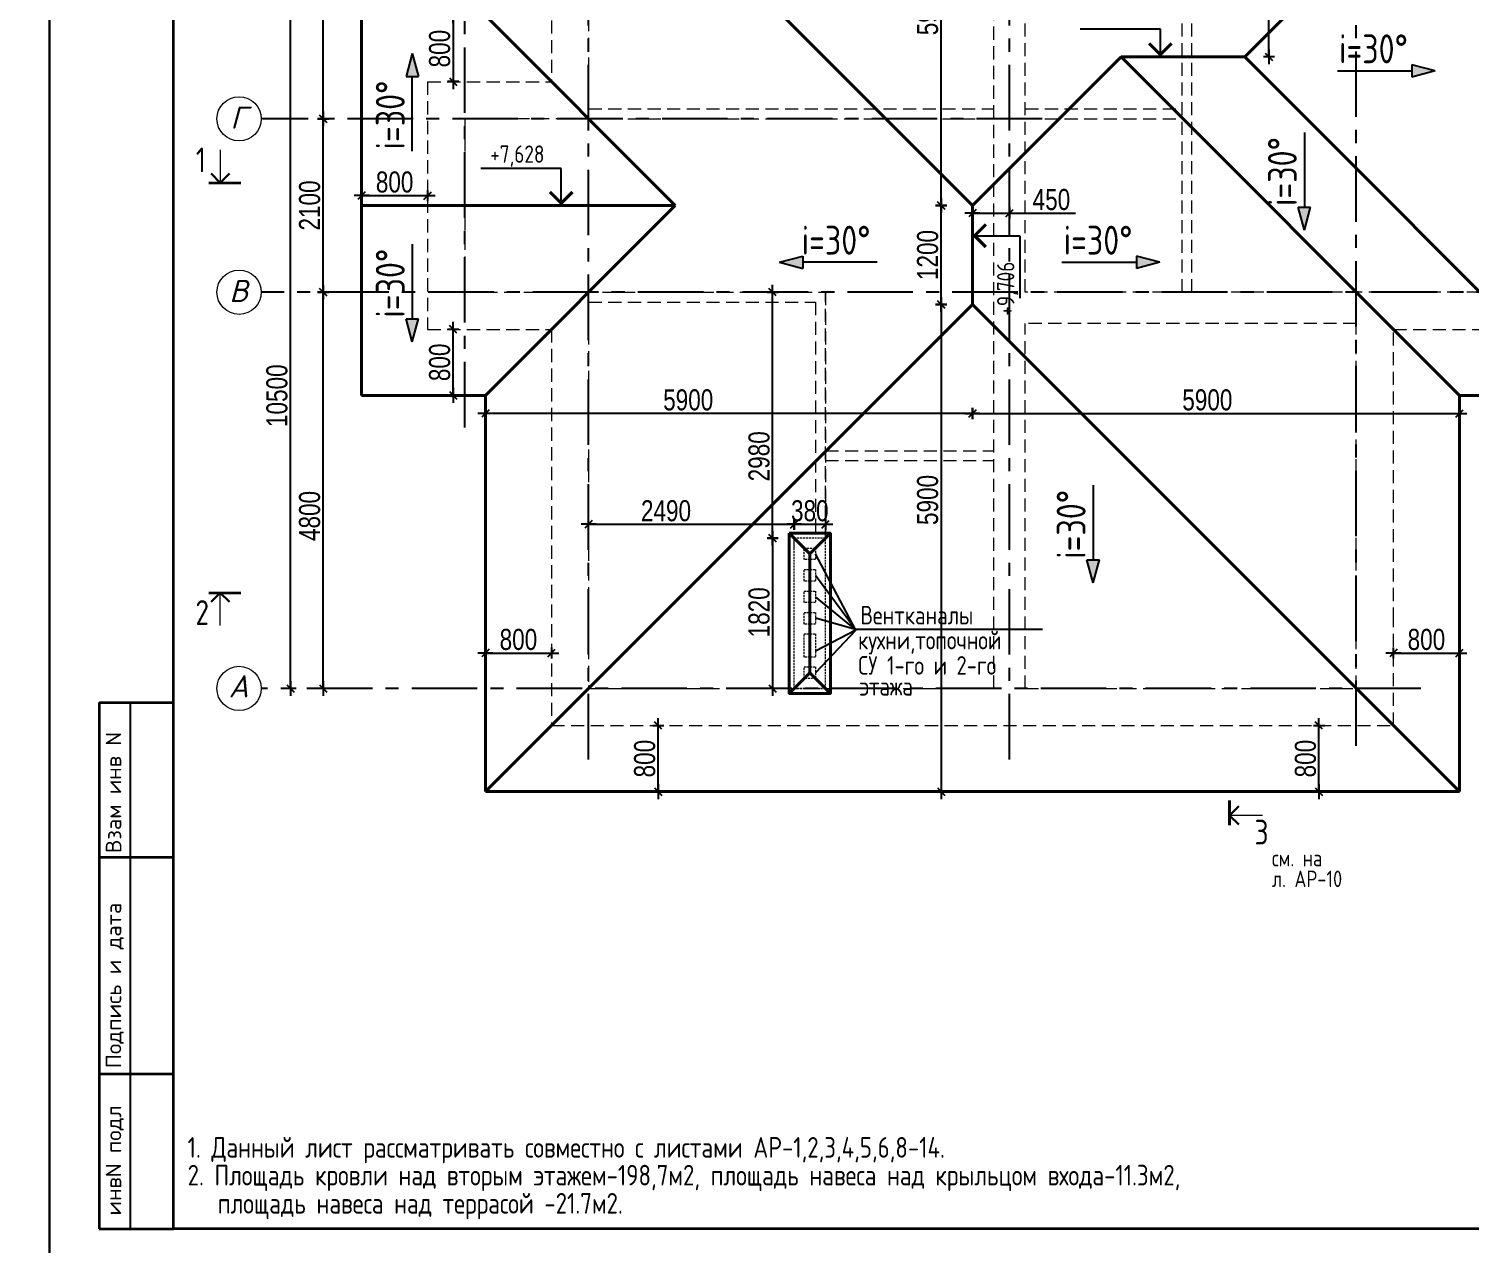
# Model space of a CAD drawing. Extents: x -12289450 to -10763036, y -7834513 to -6150123.
# Drawn here: x -11141270 to -11123809, y -7694349 to -7679627 of the extents above; entities that cross this region are included whole.
import ezdxf

# ---------------------------------------------------------------- set-up
doc = ezdxf.new("R2010")
doc.units = 0
doc.header["$LTSCALE"] = 25
doc.header["$PDMODE"] = 35
for name, pattern in [('CENTER', [50.8, 31.75, -6.35, 6.35, -6.35]), ('HIDDEN', [9.525, 6.35, -3.175]), ('HIDDEN2', [4.7625, 3.175, -1.5875])]:
    doc.linetypes.add(name, pattern=pattern)
doc.layers.get('DefPoints').update_dxf_attribs({"color": 10, "lineweight": 30})
for name, color, linetype in [('001-ПЕРЕГОРОДКИ', 5, 'Continuous'), ('003-ТЕКСТ', 7, 'Continuous'), ('005-РАЗМЕРЫ', 252, 'Continuous'), ('014-ОСИ', 251, 'CENTER'), ('Annotation - Text', 7, 'Continuous'), ('ArchiCAD', 7, 'Continuous'), ('Крыши', 7, 'Continuous'), ('Новое', 51, 'Continuous'), ('Примечания', 7, 'Continuous'), ('Текст', 7, 'Continuous'), ('Чертеж эскизный', 7, 'Continuous')]:
    doc.layers.add(name, color=color, linetype=linetype)
doc.layers.add('СТЕНЫ', color=5, linetype='Continuous', lineweight=40)
doc.layers.add('тонкий', color=114, linetype='Continuous', lineweight=20)
doc.styles.add('gismo', font='isocpeui.ttf')
doc.styles.add('GOST 2.304', font='cs_gost2304.shx')
doc.styles.add('SIMP701', font='simplex701.shx')
doc.styles.get("Standard").update_dxf_attribs({"font": 'arial.ttf'})
doc.styles.add('TXT0', font='txt', dxfattribs={"width": 0.8})
doc.styles.add('ГОСТ 2.304', font='CS_Gost2304.shx')
doc.dimstyles.new('РАЗМЕРЫ', dxfattribs={"dimscale": 30, "dimtxt": 8.5, "dimasz": 0.15, "dimexe": 0, "dimexo": 0, "dimgap": 1.2, "dimtad": 1, "dimdec": 0, "dimzin": 0, "dimdsep": 46, "dimtxsty": 'TXT0', "dimblk1": 'A8MITTA', "dimblk2": 'A8MITTA', "dimsah": 1, "dimcen": 2, "dimse1": 1, "dimse2": 1, "dimadec": 0, "dimazin": 0, "dimtp": 6, "dimtm": 6, "dimtfac": 1, "dimtdec": 0, "dimtofl": 0, "dimtmove": 0, "dimatfit": 3, "dimldrblk": 'A8MITTA', "dimfxl": 0, "dimtolj": 1, "dimtzin": 0, "dimarcsym": 0})

# ---------------------------------------------------------------- blocks, each defined once
blk = doc.blocks.new('A8MITTA', base_point=(3180, 3140))
for p, q in [((3170, 3130), (3190, 3150)), ((3180, 3155), (3180, 3125)), ((3160, 3140), (3200, 3140))]:
    blk.add_line(p, q)
blk = doc.blocks.new('*D44')
at = {"layer": '005-РАЗМЕРЫ', "color": 0, "lineweight": -2, "ltscale": 1.2, "transparency": 16777216}
blk.add_line((-11137705, -7687613), (-11137705, -7682822), dxfattribs=at)
at = {"layer": 'DefPoints', "color": 0, "ltscale": 1.2, "transparency": 16777216}
for p in [(-11137705, -7682817), (-11137637, -7682817), (-11137654, -7687617)]:
    blk.add_point(p, dxfattribs=at)
at = {"layer": '005-РАЗМЕРЫ', "color": 0, "lineweight": -2, "ltscale": 1.2, "transparency": 16777216, "xscale": 4.5, "yscale": 4.5, "zscale": 4.5}
for p, rotation in [((-11137705, -7682817), 90), ((-11137705, -7687617), 270)]:
    blk.add_blockref('A8MITTA', p, dxfattribs=dict(at, rotation=rotation))
at = {"layer": '005-РАЗМЕРЫ', "color": 0, "ltscale": 1.2, "transparency": 16777216, "insert": (-11137868, -7685528), "char_height": 255, "attachment_point": 5, "rotation": 90, "style": 'TXT0'}
blk.add_mtext('\\A1;4800', dxfattribs=at)
blk = doc.blocks.new('*D45')
at = {"layer": '005-РАЗМЕРЫ', "color": 0, "lineweight": -2, "ltscale": 1.2, "transparency": 16777216}
blk.add_line((-11138100, -7687613), (-11138100, -7677122), dxfattribs=at)
at = {"layer": 'DefPoints', "color": 0, "ltscale": 1.2, "transparency": 16777216}
for p in [(-11138100, -7677117), (-11137975, -7677117), (-11138027, -7687617)]:
    blk.add_point(p, dxfattribs=at)
at = {"layer": '005-РАЗМЕРЫ', "color": 0, "lineweight": -2, "ltscale": 1.2, "transparency": 16777216, "xscale": 4.5, "yscale": 4.5, "zscale": 4.5}
for p, rotation in [((-11138100, -7677117), 90), ((-11138100, -7687617), 270)]:
    blk.add_blockref('A8MITTA', p, dxfattribs=dict(at, rotation=rotation))
at = {"layer": '005-РАЗМЕРЫ', "color": 0, "ltscale": 1.2, "transparency": 16777216, "insert": (-11138264, -7684071), "char_height": 255, "attachment_point": 5, "rotation": 90, "style": 'TXT0'}
blk.add_mtext('\\A1;10500', dxfattribs=at)
blk = doc.blocks.new('*D46')
at = {"layer": '005-РАЗМЕРЫ', "color": 0, "lineweight": -2, "ltscale": 1.2, "transparency": 16777216}
blk.add_line((-11137705, -7682813), (-11137705, -7680722), dxfattribs=at)
at = {"layer": 'DefPoints', "color": 0, "ltscale": 1.2, "transparency": 16777216}
for p in [(-11137705, -7680717), (-11137554, -7680717), (-11137891, -7682817)]:
    blk.add_point(p, dxfattribs=at)
at = {"layer": '005-РАЗМЕРЫ', "color": 0, "lineweight": -2, "ltscale": 1.2, "transparency": 16777216, "xscale": 4.5, "yscale": 4.5, "zscale": 4.5}
for p, rotation in [((-11137705, -7680717), 90), ((-11137705, -7682817), 270)]:
    blk.add_blockref('A8MITTA', p, dxfattribs=dict(at, rotation=rotation))
at = {"layer": '005-РАЗМЕРЫ', "color": 0, "ltscale": 1.2, "transparency": 16777216, "insert": (-11137868, -7681767), "char_height": 255, "attachment_point": 5, "rotation": 90, "style": 'TXT0'}
blk.add_mtext('\\A1;2100', dxfattribs=at)
blk = doc.blocks.new('*D47')
at = {"layer": '005-РАЗМЕРЫ', "color": 0, "lineweight": -2, "ltscale": 1.2, "transparency": 16777216}
blk.add_line((-11137705, -7680713), (-11137705, -7677122), dxfattribs=at)
at = {"layer": 'DefPoints', "color": 0, "ltscale": 1.2, "transparency": 16777216}
for p in [(-11137705, -7677117), (-11137505, -7677117), (-11137554, -7680717)]:
    blk.add_point(p, dxfattribs=at)
at = {"layer": '005-РАЗМЕРЫ', "color": 0, "lineweight": -2, "ltscale": 1.2, "transparency": 16777216, "xscale": 4.5, "yscale": 4.5, "zscale": 4.5}
for p, rotation in [((-11137705, -7677117), 90), ((-11137705, -7680717), 270)]:
    blk.add_blockref('A8MITTA', p, dxfattribs=dict(at, rotation=rotation))
at = {"layer": '005-РАЗМЕРЫ', "color": 0, "ltscale": 1.2, "transparency": 16777216, "insert": (-11137868, -7678917), "char_height": 255, "attachment_point": 5, "rotation": 90, "style": 'TXT0'}
blk.add_mtext('\\A1;3600', dxfattribs=at)
blk = doc.blocks.new('ЛИНИЯ_8331', base_point=(-6696, 28377))
at = {"layer": 'Чертеж эскизный', "color": 7, "linetype": 'Continuous'}
blk.add_line((-6696, 28377), (-5792, 28377), dxfattribs=at)
at = {"layer": 'Чертеж эскизный', "color": 49, "linetype": 'Continuous'}
for p, q in [((-5512, 28377), (-5792, 28452)), ((-5792, 28302), (-5792, 28452)), ((-5512, 28377), (-5792, 28302))]:
    blk.add_line(p, q, dxfattribs=at)
at = {"layer": 'Чертеж эскизный', "color": 49}
blk.add_solid([(-5512, 28377), (-5792, 28302), (-5792, 28452)], dxfattribs=at)
blk = doc.blocks.new('*D347')
at = {"layer": '005-РАЗМЕРЫ', "color": 0, "lineweight": -2, "ltscale": 1.2, "transparency": 16777216}
blk.add_line((-11132260, -7685793), (-11132260, -7682822), dxfattribs=at)
at = {"layer": 'DefPoints', "color": 0, "ltscale": 1.2, "transparency": 16777216}
for p in [(-11132260, -7682817), (-11131809, -7682817), (-11131809, -7685797)]:
    blk.add_point(p, dxfattribs=at)
at = {"layer": '005-РАЗМЕРЫ', "color": 0, "lineweight": -2, "ltscale": 1.2, "transparency": 16777216, "xscale": 4.5, "yscale": 4.5, "zscale": 4.5}
for p, rotation in [((-11132260, -7682817), 90), ((-11132260, -7685797), 270)]:
    blk.add_blockref('A8MITTA', p, dxfattribs=dict(at, rotation=rotation))
at = {"layer": '005-РАЗМЕРЫ', "color": 0, "ltscale": 1.2, "transparency": 16777216, "insert": (-11132423, -7684805), "char_height": 255, "attachment_point": 5, "rotation": 90, "style": 'TXT0'}
blk.add_mtext('\\A1;2980', dxfattribs=at)
blk = doc.blocks.new('*D348')
at = {"layer": '005-РАЗМЕРЫ', "color": 0, "lineweight": -2, "ltscale": 1.2, "transparency": 16777216}
blk.add_line((-11132260, -7685802), (-11132260, -7687613), dxfattribs=at)
at = {"layer": 'DefPoints', "color": 0, "ltscale": 1.2, "transparency": 16777216}
for p in [(-11131876, -7685797), (-11132260, -7687617), (-11131876, -7687617)]:
    blk.add_point(p, dxfattribs=at)
at = {"layer": '005-РАЗМЕРЫ', "color": 0, "lineweight": -2, "ltscale": 1.2, "transparency": 16777216, "xscale": 4.5, "yscale": 4.5, "zscale": 4.5}
for p, rotation in [((-11132260, -7685797), 90), ((-11132260, -7687617), 270)]:
    blk.add_blockref('A8MITTA', p, dxfattribs=dict(at, rotation=rotation))
at = {"layer": '005-РАЗМЕРЫ', "color": 0, "ltscale": 1.2, "transparency": 16777216, "insert": (-11132423, -7686695), "char_height": 255, "attachment_point": 5, "rotation": 90, "style": 'TXT0'}
blk.add_mtext('\\A1;1820', dxfattribs=at)
blk = doc.blocks.new('*D349')
at = {"layer": '005-РАЗМЕРЫ', "color": 0, "lineweight": -2, "ltscale": 1.2, "transparency": 16777216}
blk.add_line((-11131994, -7685629), (-11131623, -7685629), dxfattribs=at)
at = {"layer": 'DefPoints', "color": 0, "ltscale": 1.2, "transparency": 16777216}
for p in [(-11131619, -7685629), (-11131999, -7685797), (-11131619, -7685797)]:
    blk.add_point(p, dxfattribs=at)
at = {"layer": '005-РАЗМЕРЫ', "color": 0, "lineweight": -2, "ltscale": 1.2, "transparency": 16777216, "xscale": 4.5, "yscale": 4.5, "zscale": 4.5, "rotation": 180}
blk.add_blockref('A8MITTA', (-11131999, -7685629), dxfattribs=at)
at = {"layer": '005-РАЗМЕРЫ', "color": 0, "lineweight": -2, "ltscale": 1.2, "transparency": 16777216, "xscale": 4.5, "yscale": 4.5, "zscale": 4.5}
blk.add_blockref('A8MITTA', (-11131619, -7685629), dxfattribs=at)
at = {"layer": '005-РАЗМЕРЫ', "color": 0, "ltscale": 1.2, "transparency": 16777216, "insert": (-11131809, -7685466), "char_height": 255, "attachment_point": 5, "style": 'TXT0'}
blk.add_mtext('\\A1;380', dxfattribs=at)
blk = doc.blocks.new('*D350')
at = {"layer": '005-РАЗМЕРЫ', "color": 0, "lineweight": -2, "ltscale": 1.2, "transparency": 16777216}
blk.add_line((-11134484, -7685629), (-11132003, -7685629), dxfattribs=at)
at = {"layer": 'DefPoints', "color": 0, "ltscale": 1.2, "transparency": 16777216}
for p in [(-11131999, -7685629), (-11134489, -7686541), (-11131999, -7686541)]:
    blk.add_point(p, dxfattribs=at)
at = {"layer": '005-РАЗМЕРЫ', "color": 0, "lineweight": -2, "ltscale": 1.2, "transparency": 16777216, "xscale": 4.5, "yscale": 4.5, "zscale": 4.5, "rotation": 180}
blk.add_blockref('A8MITTA', (-11134489, -7685629), dxfattribs=at)
at = {"layer": '005-РАЗМЕРЫ', "color": 0, "lineweight": -2, "ltscale": 1.2, "transparency": 16777216, "xscale": 4.5, "yscale": 4.5, "zscale": 4.5}
blk.add_blockref('A8MITTA', (-11131999, -7685629), dxfattribs=at)
at = {"layer": '005-РАЗМЕРЫ', "color": 0, "ltscale": 1.2, "transparency": 16777216, "insert": (-11133551, -7685466), "char_height": 255, "attachment_point": 5, "style": 'TXT0'}
blk.add_mtext('\\A1;2490', dxfattribs=at)
blk = doc.blocks.new('*D356')
at = {"layer": '005-РАЗМЕРЫ', "color": 0, "lineweight": -2, "ltscale": 1.2, "transparency": 16777216}
blk.add_line((-11126247, -7679963), (-11126247, -7675872), dxfattribs=at)
at = {"layer": 'DefPoints', "color": 0, "ltscale": 1.2, "transparency": 16777216}
for p in [(-11126842, -7675867), (-11126247, -7675867), (-11126842, -7679967)]:
    blk.add_point(p, dxfattribs=at)
at = {"layer": '005-РАЗМЕРЫ', "color": 0, "lineweight": -2, "ltscale": 1.2, "transparency": 16777216, "xscale": 4.5, "yscale": 4.5, "zscale": 4.5}
for p, rotation in [((-11126247, -7675867), 90), ((-11126247, -7679967), 270)]:
    blk.add_blockref('A8MITTA', p, dxfattribs=dict(at, rotation=rotation))
at = {"layer": '005-РАЗМЕРЫ', "color": 0, "ltscale": 1.2, "transparency": 16777216, "insert": (-11126411, -7677839), "char_height": 255, "attachment_point": 5, "rotation": 90, "style": 'TXT0'}
blk.add_mtext('\\A1;4100', dxfattribs=at)
blk = doc.blocks.new('*D359')
at = {"layer": '005-РАЗМЕРЫ', "color": 0, "lineweight": -2, "ltscale": 1.2, "transparency": 16777216}
blk.add_line((-11124734, -7687188), (-11123943, -7687188), dxfattribs=at)
at = {"layer": 'DefPoints', "color": 0, "ltscale": 1.2, "transparency": 16777216}
for p in [(-11124739, -7686797), (-11123939, -7686797), (-11123939, -7687188)]:
    blk.add_point(p, dxfattribs=at)
at = {"layer": '005-РАЗМЕРЫ', "color": 0, "lineweight": -2, "ltscale": 1.2, "transparency": 16777216, "xscale": 4.5, "yscale": 4.5, "zscale": 4.5, "rotation": 180}
blk.add_blockref('A8MITTA', (-11124739, -7687188), dxfattribs=at)
at = {"layer": '005-РАЗМЕРЫ', "color": 0, "lineweight": -2, "ltscale": 1.2, "transparency": 16777216, "xscale": 4.5, "yscale": 4.5, "zscale": 4.5}
blk.add_blockref('A8MITTA', (-11123939, -7687188), dxfattribs=at)
at = {"layer": '005-РАЗМЕРЫ', "color": 0, "ltscale": 1.2, "transparency": 16777216, "insert": (-11124339, -7687025), "char_height": 255, "attachment_point": 5, "style": 'TXT0'}
blk.add_mtext('\\A1;800', dxfattribs=at)
blk = doc.blocks.new('*D360')
at = {"layer": '005-РАЗМЕРЫ', "color": 0, "lineweight": -2, "ltscale": 1.2, "transparency": 16777216}
blk.add_line((-11135734, -7687188), (-11134943, -7687188), dxfattribs=at)
at = {"layer": 'DefPoints', "color": 0, "ltscale": 1.2, "transparency": 16777216}
for p in [(-11135739, -7686797), (-11134939, -7686797), (-11134939, -7687188)]:
    blk.add_point(p, dxfattribs=at)
at = {"layer": '005-РАЗМЕРЫ', "color": 0, "lineweight": -2, "ltscale": 1.2, "transparency": 16777216, "xscale": 4.5, "yscale": 4.5, "zscale": 4.5, "rotation": 180}
blk.add_blockref('A8MITTA', (-11135739, -7687188), dxfattribs=at)
at = {"layer": '005-РАЗМЕРЫ', "color": 0, "lineweight": -2, "ltscale": 1.2, "transparency": 16777216, "xscale": 4.5, "yscale": 4.5, "zscale": 4.5}
blk.add_blockref('A8MITTA', (-11134939, -7687188), dxfattribs=at)
at = {"layer": '005-РАЗМЕРЫ', "color": 0, "ltscale": 1.2, "transparency": 16777216, "insert": (-11135339, -7687025), "char_height": 255, "attachment_point": 5, "style": 'TXT0'}
blk.add_mtext('\\A1;800', dxfattribs=at)
blk = doc.blocks.new('*D361')
at = {"layer": '005-РАЗМЕРЫ', "color": 0, "lineweight": -2, "ltscale": 1.2, "transparency": 16777216}
blk.add_line((-11129834, -7684286), (-11123943, -7684286), dxfattribs=at)
at = {"layer": 'DefPoints', "color": 0, "ltscale": 1.2, "transparency": 16777216}
for p in [(-11129839, -7682967), (-11123939, -7684286), (-11123939, -7684461)]:
    blk.add_point(p, dxfattribs=at)
at = {"layer": '005-РАЗМЕРЫ', "color": 0, "lineweight": -2, "ltscale": 1.2, "transparency": 16777216, "xscale": 4.5, "yscale": 4.5, "zscale": 4.5, "rotation": 180}
blk.add_blockref('A8MITTA', (-11129839, -7684286), dxfattribs=at)
at = {"layer": '005-РАЗМЕРЫ', "color": 0, "lineweight": -2, "ltscale": 1.2, "transparency": 16777216, "xscale": 4.5, "yscale": 4.5, "zscale": 4.5}
blk.add_blockref('A8MITTA', (-11123939, -7684286), dxfattribs=at)
at = {"layer": '005-РАЗМЕРЫ', "color": 0, "ltscale": 1.2, "transparency": 16777216, "insert": (-11126993, -7684123), "char_height": 255, "attachment_point": 5, "style": 'TXT0'}
blk.add_mtext('\\A1;5900', dxfattribs=at)
blk = doc.blocks.new('*D362')
at = {"layer": '005-РАЗМЕРЫ', "color": 0, "lineweight": -2, "ltscale": 1.2, "transparency": 16777216}
blk.add_line((-11129843, -7684286), (-11135734, -7684286), dxfattribs=at)
at = {"layer": 'DefPoints', "color": 0, "ltscale": 1.2, "transparency": 16777216}
for p in [(-11129839, -7682967), (-11135739, -7684286), (-11135739, -7684461)]:
    blk.add_point(p, dxfattribs=at)
at = {"layer": '005-РАЗМЕРЫ', "color": 0, "lineweight": -2, "ltscale": 1.2, "transparency": 16777216, "xscale": 4.5, "yscale": 4.5, "zscale": 4.5, "rotation": 180}
blk.add_blockref('A8MITTA', (-11135739, -7684286), dxfattribs=at)
at = {"layer": '005-РАЗМЕРЫ', "color": 0, "lineweight": -2, "ltscale": 1.2, "transparency": 16777216, "xscale": 4.5, "yscale": 4.5, "zscale": 4.5}
blk.add_blockref('A8MITTA', (-11129839, -7684286), dxfattribs=at)
at = {"layer": '005-РАЗМЕРЫ', "color": 0, "ltscale": 1.2, "transparency": 16777216, "insert": (-11133282, -7684123), "char_height": 255, "attachment_point": 5, "style": 'TXT0'}
blk.add_mtext('\\A1;5900', dxfattribs=at)
blk = doc.blocks.new('*D363')
at = {"layer": '005-РАЗМЕРЫ', "color": 0, "lineweight": -2, "ltscale": 1.2, "transparency": 16777216}
for p, q in [((-11129834, -7681859), (-11129393, -7681859)), ((-11129389, -7681859), (-11128591, -7681859))]:
    blk.add_line(p, q, dxfattribs=at)
at = {"layer": 'DefPoints', "color": 0, "ltscale": 1.2, "transparency": 16777216}
for p in [(-11129389, -7681859), (-11129839, -7682253), (-11129389, -7682253)]:
    blk.add_point(p, dxfattribs=at)
at = {"layer": '005-РАЗМЕРЫ', "color": 0, "lineweight": -2, "ltscale": 1.2, "transparency": 16777216, "xscale": 4.5, "yscale": 4.5, "zscale": 4.5, "rotation": 180}
blk.add_blockref('A8MITTA', (-11129839, -7681859), dxfattribs=at)
at = {"layer": '005-РАЗМЕРЫ', "color": 0, "lineweight": -2, "ltscale": 1.2, "transparency": 16777216, "xscale": 4.5, "yscale": 4.5, "zscale": 4.5}
blk.add_blockref('A8MITTA', (-11129389, -7681859), dxfattribs=at)
at = {"layer": '005-РАЗМЕРЫ', "color": 0, "ltscale": 1.2, "transparency": 16777216, "insert": (-11128882, -7681696), "char_height": 255, "attachment_point": 5, "style": 'TXT0'}
blk.add_mtext('\\A1;450', dxfattribs=at)
blk = doc.blocks.new('*D364')
at = {"layer": '005-РАЗМЕРЫ', "color": 0, "lineweight": -2, "ltscale": 1.2, "transparency": 16777216}
blk.add_line((-11136129, -7684063), (-11136129, -7683272), dxfattribs=at)
at = {"layer": 'DefPoints', "color": 0, "ltscale": 1.2, "transparency": 16777216}
for p in [(-11136277, -7683267), (-11136129, -7683267), (-11136277, -7684067)]:
    blk.add_point(p, dxfattribs=at)
at = {"layer": '005-РАЗМЕРЫ', "color": 0, "lineweight": -2, "ltscale": 1.2, "transparency": 16777216, "xscale": 4.5, "yscale": 4.5, "zscale": 4.5}
for p, rotation in [((-11136129, -7683267), 90), ((-11136129, -7684067), 270)]:
    blk.add_blockref('A8MITTA', p, dxfattribs=dict(at, rotation=rotation))
at = {"layer": '005-РАЗМЕРЫ', "color": 0, "ltscale": 1.2, "transparency": 16777216, "insert": (-11136293, -7683667), "char_height": 255, "attachment_point": 5, "rotation": 90, "style": 'TXT0'}
blk.add_mtext('\\A1;800', dxfattribs=at)
blk = doc.blocks.new('*D365')
at = {"layer": '005-РАЗМЕРЫ', "color": 0, "lineweight": -2, "ltscale": 1.2, "transparency": 16777216}
blk.add_line((-11136129, -7679472), (-11136129, -7680263), dxfattribs=at)
at = {"layer": 'DefPoints', "color": 0, "ltscale": 1.2, "transparency": 16777216}
for p in [(-11136277, -7679467), (-11136277, -7680267), (-11136129, -7680267)]:
    blk.add_point(p, dxfattribs=at)
at = {"layer": '005-РАЗМЕРЫ', "color": 0, "lineweight": -2, "ltscale": 1.2, "transparency": 16777216, "xscale": 4.5, "yscale": 4.5, "zscale": 4.5}
for p, rotation in [((-11136129, -7679467), 90), ((-11136129, -7680267), 270)]:
    blk.add_blockref('A8MITTA', p, dxfattribs=dict(at, rotation=rotation))
at = {"layer": '005-РАЗМЕРЫ', "color": 0, "ltscale": 1.2, "transparency": 16777216, "insert": (-11136293, -7679867), "char_height": 255, "attachment_point": 5, "rotation": 90, "style": 'TXT0'}
blk.add_mtext('\\A1;800', dxfattribs=at)
blk = doc.blocks.new('*D366')
at = {"layer": '005-РАЗМЕРЫ', "color": 0, "lineweight": -2, "ltscale": 1.2, "transparency": 16777216}
blk.add_line((-11137234, -7681648), (-11136443, -7681648), dxfattribs=at)
at = {"layer": 'DefPoints', "color": 0, "ltscale": 1.2, "transparency": 16777216}
for p in [(-11137239, -7681616), (-11136439, -7681616), (-11136439, -7681648)]:
    blk.add_point(p, dxfattribs=at)
at = {"layer": '005-РАЗМЕРЫ', "color": 0, "lineweight": -2, "ltscale": 1.2, "transparency": 16777216, "xscale": 4.5, "yscale": 4.5, "zscale": 4.5, "rotation": 180}
blk.add_blockref('A8MITTA', (-11137239, -7681648), dxfattribs=at)
at = {"layer": '005-РАЗМЕРЫ', "color": 0, "lineweight": -2, "ltscale": 1.2, "transparency": 16777216, "xscale": 4.5, "yscale": 4.5, "zscale": 4.5}
blk.add_blockref('A8MITTA', (-11136439, -7681648), dxfattribs=at)
at = {"layer": '005-РАЗМЕРЫ', "color": 0, "ltscale": 1.2, "transparency": 16777216, "insert": (-11136839, -7681484), "char_height": 255, "attachment_point": 5, "style": 'TXT0'}
blk.add_mtext('\\A1;800', dxfattribs=at)
blk = doc.blocks.new('*D367')
at = {"layer": '005-РАЗМЕРЫ', "color": 0, "lineweight": -2, "ltscale": 1.2, "transparency": 16777216}
blk.add_line((-11125641, -7688863), (-11125641, -7688072), dxfattribs=at)
at = {"layer": 'DefPoints', "color": 0, "ltscale": 1.2, "transparency": 16777216}
for p in [(-11125831, -7688067), (-11125641, -7688067), (-11125831, -7688867)]:
    blk.add_point(p, dxfattribs=at)
at = {"layer": '005-РАЗМЕРЫ', "color": 0, "lineweight": -2, "ltscale": 1.2, "transparency": 16777216, "xscale": 4.5, "yscale": 4.5, "zscale": 4.5}
for p, rotation in [((-11125641, -7688067), 90), ((-11125641, -7688867), 270)]:
    blk.add_blockref('A8MITTA', p, dxfattribs=dict(at, rotation=rotation))
at = {"layer": '005-РАЗМЕРЫ', "color": 0, "ltscale": 1.2, "transparency": 16777216, "insert": (-11125804, -7688467), "char_height": 255, "attachment_point": 5, "rotation": 90, "style": 'TXT0'}
blk.add_mtext('\\A1;800', dxfattribs=at)
blk = doc.blocks.new('*D368')
at = {"layer": '005-РАЗМЕРЫ', "color": 0, "lineweight": -2, "ltscale": 1.2, "transparency": 16777216}
blk.add_line((-11133645, -7688863), (-11133645, -7688072), dxfattribs=at)
at = {"layer": 'DefPoints', "color": 0, "ltscale": 1.2, "transparency": 16777216}
for p in [(-11133835, -7688067), (-11133645, -7688067), (-11133835, -7688867)]:
    blk.add_point(p, dxfattribs=at)
at = {"layer": '005-РАЗМЕРЫ', "color": 0, "lineweight": -2, "ltscale": 1.2, "transparency": 16777216, "xscale": 4.5, "yscale": 4.5, "zscale": 4.5}
for p, rotation in [((-11133645, -7688067), 90), ((-11133645, -7688867), 270)]:
    blk.add_blockref('A8MITTA', p, dxfattribs=dict(at, rotation=rotation))
at = {"layer": '005-РАЗМЕРЫ', "color": 0, "ltscale": 1.2, "transparency": 16777216, "insert": (-11133809, -7688467), "char_height": 255, "attachment_point": 5, "rotation": 90, "style": 'TXT0'}
blk.add_mtext('\\A1;800', dxfattribs=at)
blk = doc.blocks.new('*D370')
at = {"layer": '005-РАЗМЕРЫ', "color": 0, "lineweight": -2, "ltscale": 1.2, "transparency": 16777216}
blk.add_line((-11130218, -7681763), (-11130218, -7675872), dxfattribs=at)
at = {"layer": 'DefPoints', "color": 0, "ltscale": 1.2, "transparency": 16777216}
for p in [(-11130218, -7675867), (-11129839, -7675867), (-11129839, -7681767)]:
    blk.add_point(p, dxfattribs=at)
at = {"layer": '005-РАЗМЕРЫ', "color": 0, "lineweight": -2, "ltscale": 1.2, "transparency": 16777216, "xscale": 4.5, "yscale": 4.5, "zscale": 4.5}
for p, rotation in [((-11130218, -7675867), 90), ((-11130218, -7681767), 270)]:
    blk.add_blockref('A8MITTA', p, dxfattribs=dict(at, rotation=rotation))
at = {"layer": '005-РАЗМЕРЫ', "color": 0, "ltscale": 1.2, "transparency": 16777216, "insert": (-11130381, -7679401), "char_height": 255, "attachment_point": 5, "rotation": 90, "style": 'TXT0'}
blk.add_mtext('\\A1;5900', dxfattribs=at)
blk = doc.blocks.new('*D371')
at = {"layer": '005-РАЗМЕРЫ', "color": 0, "lineweight": -2, "ltscale": 1.2, "transparency": 16777216}
blk.add_line((-11130218, -7682972), (-11130218, -7688863), dxfattribs=at)
at = {"layer": 'DefPoints', "color": 0, "ltscale": 1.2, "transparency": 16777216}
for p in [(-11129839, -7682967), (-11130218, -7688867), (-11129839, -7688867)]:
    blk.add_point(p, dxfattribs=at)
at = {"layer": '005-РАЗМЕРЫ', "color": 0, "lineweight": -2, "ltscale": 1.2, "transparency": 16777216, "xscale": 4.5, "yscale": 4.5, "zscale": 4.5}
for p, rotation in [((-11130218, -7682967), 90), ((-11130218, -7688867), 270)]:
    blk.add_blockref('A8MITTA', p, dxfattribs=dict(at, rotation=rotation))
at = {"layer": '005-РАЗМЕРЫ', "color": 0, "ltscale": 1.2, "transparency": 16777216, "insert": (-11130381, -7685334), "char_height": 255, "attachment_point": 5, "rotation": 90, "style": 'TXT0'}
blk.add_mtext('\\A1;5900', dxfattribs=at)
blk = doc.blocks.new('*D372')
at = {"layer": '005-РАЗМЕРЫ', "color": 0, "lineweight": -2, "ltscale": 1.2, "transparency": 16777216}
blk.add_line((-11130218, -7682963), (-11130218, -7681772), dxfattribs=at)
at = {"layer": 'DefPoints', "color": 0, "ltscale": 1.2, "transparency": 16777216}
for p in [(-11130218, -7681767), (-11129839, -7681767), (-11129839, -7682967)]:
    blk.add_point(p, dxfattribs=at)
at = {"layer": '005-РАЗМЕРЫ', "color": 0, "lineweight": -2, "ltscale": 1.2, "transparency": 16777216, "xscale": 4.5, "yscale": 4.5, "zscale": 4.5}
for p, rotation in [((-11130218, -7681767), 90), ((-11130218, -7682967), 270)]:
    blk.add_blockref('A8MITTA', p, dxfattribs=dict(at, rotation=rotation))
at = {"layer": '005-РАЗМЕРЫ', "color": 0, "ltscale": 1.2, "transparency": 16777216, "insert": (-11130381, -7682367), "char_height": 255, "attachment_point": 5, "rotation": 90, "style": 'TXT0'}
blk.add_mtext('\\A1;1200', dxfattribs=at)

msp = doc.modelspace()

# ---------------------------------------------------------------- linework, layer by layer
at = {"lineweight": 25, "ltscale": 20}
for p, q in [((-11131257.3, -7686904.5), (-11131738.9, -7685987.2)), ((-11131257.3, -7686904.5), (-11131738.9, -7686247.2)), ((-11131257.3, -7686904.5), (-11131738.9, -7686507.2)), ((-11131257.3, -7686904.5), (-11131738.9, -7686767.2)), ((-11131253.2, -7686912.3), (-11131738.9, -7687167.2)), ((-11131253.2, -7686912.3), (-11131738.9, -7687427.2)), ((-11128990.9, -7686904.5), (-11131257.3, -7686904.5))]:
    msp.add_line(p, q, dxfattribs=at)
at = {"layer": '001-ПЕРЕГОРОДКИ', "lineweight": 18, "ltscale": 100}
for points in [[(-11138951.8, -7681092.8), (-11138951.8, -7681492.2)], [(-11138951.8, -7686856.6), (-11138951.8, -7686457.2)], [(-11126324.5, -7689155.9), (-11126723.9, -7689155.9)], [(-11126324.5, -7689155.9), (-11126723.9, -7689155.9)]]:
    msp.add_lwpolyline(points, dxfattribs=at)
at = {"layer": '001-ПЕРЕГОРОДКИ', "lineweight": 35, "ltscale": 100}
for points in [[(-11139089.1, -7681492.2), (-11138702.6, -7681492.2)], [(-11139089.1, -7686457.2), (-11138702.6, -7686457.2)]]:
    msp.add_lwpolyline(points, dxfattribs=at)
at = {"layer": '014-ОСИ'}
for points in [[(-11125188.9, -7688313.6), (-11125188.9, -7674658.6)], [(-11135988.9, -7684456.1), (-11135988.9, -7674758.6)], [(-11134488.9, -7688477.2), (-11134488.9, -7674758.6)], [(-11129388.9, -7688477.2), (-11129388.9, -7674758.6)], [(-11128995.3, -7680717.2), (-11138455, -7680717.2)], [(-11122938.9, -7682817.2), (-11138455, -7682817.2)], [(-11124407.5, -7687617.2), (-11138455, -7687617.2)]]:
    msp.add_lwpolyline(points, dxfattribs=at)
at = {"layer": 'Annotation - Text', "color": 0, "lineweight": 20}
for centre in [(-11138723.4, -7680717.2), (-11138723.4, -7682817.2), (-11138723.4, -7687617.2)]:
    msp.add_circle(centre, 268.3, dxfattribs=at)
at = {"layer": 'ArchiCAD', "color": 7, "linetype": 'Continuous', "lineweight": 35}
for p, q in [((-11140419, -7687786.3), (-11139519, -7687786.3)), ((-11140419, -7687786.3), (-11140419, -7694161.2)), ((-11140419, -7689661.2), (-11139519, -7689661.2)), ((-11140419, -7692286.2), (-11139519, -7692286.2)), ((-11140419, -7694161.2), (-11139519, -7694161.2))]:
    msp.add_line(p, q, dxfattribs=at)
msp.add_lwpolyline([(-11139519, -7672636.3), (-11109894.1, -7672636.3), (-11109894.1, -7694161.2), (-11139519, -7694161.2)], close=True, dxfattribs=at)
msp.add_lwpolyline([(-11139519, -7672636.3), (-11109894.1, -7672636.3), (-11109894.1, -7694161.2), (-11139519, -7694161.2)], close=True, dxfattribs=at)
at = {"layer": 'Крыши', "color": 12, "lineweight": 40}
for p, q in [((-11137238.9, -7679467.2), (-11137238.9, -7684067.2)), ((-11137238.9, -7684067.2), (-11135738.9, -7684067.2)), ((-11135738.9, -7684067.2), (-11135738.9, -7688867.2)), ((-11123938.9, -7688867.2), (-11123938.9, -7684067.2)), ((-11123938.9, -7684067.2), (-11122438.9, -7684067.2)), ((-11135738.9, -7688867.2), (-11123938.9, -7688867.2))]:
    msp.add_line(p, q, dxfattribs=at)
for points in [[(-11135738.9, -7675867.2), (-11129838.9, -7681767.2)], [(-11126538.9, -7679967.2), (-11122438.9, -7675867.2)], [(-11135738.9, -7679467.2), (-11133438.9, -7681767.2)], [(-11129838.9, -7681767.2), (-11128038.9, -7679967.2)], [(-11128038.9, -7679967.2), (-11123938.9, -7684067.2)], [(-11126538.9, -7679967.2), (-11128038.9, -7679967.2)], [(-11126538.9, -7679967.2), (-11122438.9, -7684067.2)], [(-11137238.9, -7681767.2), (-11133438.9, -7681767.2)], [(-11135738.9, -7684067.2), (-11133438.9, -7681767.2)], [(-11129838.9, -7682967.2), (-11129838.9, -7681767.2)], [(-11135738.9, -7688867.2), (-11129838.9, -7682967.2)], [(-11129838.9, -7682967.2), (-11123938.9, -7688867.2)]]:
    msp.add_lwpolyline(points, dxfattribs=at)
at = {"layer": 'Новое', "color": 7, "linetype": 'Continuous'}
msp.add_line((-11140044, -7687786.3), (-11140044, -7694161.2), dxfattribs=at)
for points in [[(-11172518.9, -7672261.3), (-11141019, -7672261.3), (-11141019, -7694536.2), (-11172518.9, -7694536.2)], [(-11172518.9, -7672261.3), (-11141019, -7672261.3), (-11141019, -7694536.2), (-11172518.9, -7694536.2)], [(-11141019, -7672261.3), (-11109519.1, -7672261.3), (-11109519.1, -7694536.2), (-11141019, -7694536.2)], [(-11141019, -7672261.3), (-11109519.1, -7672261.3), (-11109519.1, -7694536.2), (-11141019, -7694536.2)]]:
    msp.add_lwpolyline(points, close=True, dxfattribs=at)
at = {"layer": 'Примечания', "linetype": 'Continuous', "lineweight": 25, "ltscale": 75}
for p, q in [((-11127561.7, -7679630.5), (-11128533.9, -7679630.5)), ((-11127561.7, -7679967.2), (-11127561.7, -7679630.5)), ((-11126690.9, -7679967.2), (-11127674.2, -7679967.2)), ((-11134821.1, -7681317.2), (-11135793.3, -7681317.2)), ((-11134821.1, -7681767.2), (-11134821.1, -7681317.2)), ((-11134341.8, -7681767.2), (-11134933.6, -7681767.2)), ((-11129838.9, -7682133.9), (-11129263.3, -7682133.9)), ((-11129263.3, -7682133.9), (-11129263.3, -7682889.4))]:
    msp.add_line(p, q, dxfattribs=at)
at = {"layer": 'Примечания', "linetype": 'Continuous', "lineweight": 25, "ltscale": 75, "const_width": 37.5}
for points in [[(-11127698.4, -7679804), (-11127561.7, -7679940.7), (-11127425, -7679804)], [(-11134957.8, -7681604), (-11134821.1, -7681740.7), (-11134684.3, -7681604)], [(-11129675.6, -7682270.6), (-11129812.3, -7682133.9), (-11129675.6, -7681997.1)]]:
    msp.add_lwpolyline(points, dxfattribs=at)
at = {"layer": 'СТЕНЫ', "color": 44, "linetype": 'HIDDEN2', "lineweight": 5, "ltscale": 0.3, "true_color": 0xab6317}
for p, q in [((-11131618.9, -7685797.2), (-11131998.9, -7685797.2)), ((-11131618.9, -7687617.2), (-11131998.9, -7687617.2))]:
    msp.add_line(p, q, dxfattribs=at)
at = {"layer": 'СТЕНЫ', "color": 5, "lineweight": 30}
for points in [[(-11138951.8, -7681492.2), (-11139062.8, -7681381.2)], [(-11138951.8, -7681492.2), (-11138840.7, -7681381.2)], [(-11138951.8, -7686457.2), (-11139062.8, -7686568.2)], [(-11138951.8, -7686457.2), (-11138840.7, -7686568.2)], [(-11126723.9, -7689155.9), (-11126612.8, -7689044.9)], [(-11126723.9, -7689155.9), (-11126612.8, -7689266.9)]]:
    msp.add_lwpolyline(points, dxfattribs=at)
at = {"layer": 'СТЕНЫ', "color": 1, "ltscale": 4}
msp.add_lwpolyline([(-11132058.9, -7685737.2), (-11131558.9, -7685737.2), (-11131558.9, -7687677.2), (-11132058.9, -7687677.2)], close=True, dxfattribs=at)
for points in [[(-11132058.9, -7685737.2), (-11131808.9, -7685987.2)], [(-11131558.9, -7685737.2), (-11131808.9, -7685987.2)], [(-11131808.9, -7685987.2), (-11131808.9, -7687427.2)], [(-11132058.9, -7687677.2), (-11131808.9, -7687427.2)], [(-11131558.9, -7687677.2), (-11131808.9, -7687427.2)]]:
    msp.add_lwpolyline(points, dxfattribs=at)
at = {"layer": 'СТЕНЫ', "color": 44, "linetype": 'HIDDEN2', "lineweight": 5, "ltscale": 0.3, "true_color": 0xab6317}
for points in [[(-11131998.9, -7687617.2), (-11131998.9, -7685797.2)], [(-11131998.9, -7685917.2), (-11131998.9, -7685797.2)], [(-11131618.9, -7687617.2), (-11131618.9, -7685797.2)], [(-11131998.9, -7687617.2), (-11131618.9, -7687617.2)]]:
    msp.add_lwpolyline(points, dxfattribs=at)
for points in [[(-11131738.9, -7685917.2), (-11131738.9, -7686057.2), (-11131878.9, -7686057.2), (-11131878.9, -7685917.2)], [(-11131738.9, -7686177.2), (-11131738.9, -7686317.2), (-11131878.9, -7686317.2), (-11131878.9, -7686177.2)], [(-11131738.9, -7686437.2), (-11131738.9, -7686577.2), (-11131878.9, -7686577.2), (-11131878.9, -7686437.2)], [(-11131738.9, -7686697.2), (-11131738.9, -7686837.2), (-11131878.9, -7686837.2), (-11131878.9, -7686697.2)], [(-11131738.9, -7686957.2), (-11131738.9, -7687237.2), (-11131878.9, -7687237.2), (-11131878.9, -7686957.2)], [(-11131738.9, -7687357.2), (-11131738.9, -7687497.2), (-11131878.9, -7687497.2), (-11131878.9, -7687357.2)]]:
    msp.add_lwpolyline(points, close=True, dxfattribs=at)
at = {"layer": 'СТЕНЫ', "ltscale": 4}
msp.add_lwpolyline([(-11126723.9, -7689273.7), (-11126723.9, -7688973.1)], dxfattribs=at)
at = {"layer": 'тонкий', "color": 3, "linetype": 'HIDDEN', "lineweight": 9}
for p, q in [((-11134938.9, -7676667.2), (-11134938.9, -7680267.2)), ((-11136438.9, -7680267.2), (-11136438.9, -7683267.2)), ((-11136438.9, -7680267.2), (-11134938.9, -7680267.2)), ((-11134488.9, -7680717.2), (-11135988.9, -7680717.2)), ((-11135988.9, -7680717.2), (-11135988.9, -7682817.2)), ((-11134488.9, -7682817.2), (-11134488.9, -7687617.2)), ((-11131618.9, -7685797.2), (-11131618.9, -7682817.2)), ((-11123688.9, -7682817.2), (-11129198.9, -7682817.2)), ((-11131738.9, -7682937.2), (-11131738.9, -7685797.2)), ((-11136438.9, -7683267.2), (-11134938.9, -7683267.2)), ((-11134938.9, -7683267.2), (-11134938.9, -7688067.2)), ((-11124738.9, -7686797.2), (-11124738.9, -7683267.2)), ((-11124738.9, -7683267.2), (-11123238.9, -7683267.2)), ((-11131618.9, -7684737.2), (-11129578.9, -7684737.2)), ((-11131618.9, -7684857.2), (-11129578.9, -7684857.2)), ((-11125188.9, -7687617.2), (-11125188.9, -7686797.2)), ((-11124738.9, -7688067.2), (-11124738.9, -7686797.2)), ((-11134488.9, -7687617.2), (-11129578.9, -7687617.2)), ((-11129198.9, -7687617.2), (-11125188.9, -7687617.2)), ((-11134938.9, -7688067.2), (-11124738.9, -7688067.2))]:
    msp.add_line(p, q, dxfattribs=at)
for points in [[(-11134488.9, -7677117.2), (-11134488.9, -7680717.2)], [(-11129578.9, -7687617.2), (-11129578.9, -7677117.2)], [(-11129198.9, -7682817.2), (-11129198.9, -7677117.2)], [(-11127298.9, -7682817.2), (-11127298.9, -7677117.2)], [(-11127178.9, -7682817.2), (-11127178.9, -7677117.2)], [(-11134488.9, -7680597.2), (-11129578.9, -7680597.2)], [(-11129198.9, -7680597.2), (-11127298.9, -7680597.2)], [(-11134488.9, -7680717.2), (-11129578.9, -7680717.2)], [(-11134488.9, -7680717.2), (-11129578.9, -7680717.2)], [(-11129198.9, -7680717.2), (-11127298.9, -7680717.2)], [(-11129198.9, -7680717.2), (-11127298.9, -7680717.2)], [(-11135988.9, -7682817.2), (-11131618.9, -7682817.2), (-11131618.9, -7685797.2)], [(-11135988.9, -7682817.2), (-11131618.9, -7682817.2), (-11131618.9, -7685797.2)], [(-11134488.9, -7682937.2), (-11131738.9, -7682937.2), (-11131738.9, -7685797.2)], [(-11129198.9, -7687617.2), (-11129198.9, -7683197.2)], [(-11125188.9, -7683197.2), (-11129198.9, -7683197.2)], [(-11125188.9, -7687617.2), (-11125188.9, -7683197.2)], [(-11125188.9, -7687617.2), (-11125188.9, -7686837.2)], [(-11134488.9, -7687377.2), (-11134488.9, -7687617.2)]]:
    msp.add_lwpolyline(points, dxfattribs=at)

# ---------------------------------------------------------------- block references
at = {"layer": 'Чертеж эскизный', "color": 7, "linetype": 'Continuous', "xscale": -1}
for p, rotation in [((-11136624.9, -7681108.7), 270.0000000002084), ((-11125418.1, -7680136.3), 180), ((-11128754.2, -7682454.2), 180)]:
    msp.add_blockref('ЛИНИЯ_8331', p, dxfattribs=dict(at, rotation=rotation))
at = {"layer": 'Чертеж эскизный', "color": 7, "linetype": 'Continuous'}
for p, rotation in [((-11125817.1, -7680881.6), 269.9999999997916), ((-11136624.9, -7682234.1), 269.9999999997916), ((-11130991, -7682454.2), 180), ((-11128376.2, -7685155), 269.9999999997916)]:
    msp.add_blockref('ЛИНИЯ_8331', p, dxfattribs=dict(at, rotation=rotation))

# ---------------------------------------------------------------- texts
at = {"layer": '003-ТЕКСТ', "lineweight": 30, "style": 'SIMP701'}
for s, height, p in [('Взам инв N', 187.5, (-11140150.3, -7689612.9)), ('Подпись и дата', 187.497, (-11140150.4, -7692218.2)), ('инвN подл', 187.5, (-11140150.4, -7694001.6))]:
    msp.add_text(s, height=height, rotation=90, dxfattribs=at).set_placement(p)
at = {"layer": 'Annotation - Text', "color": 0, "lineweight": 25, "style": 'GOST 2.304'}
for s, height, p in [('Вентканалы', 225, (-11131196.1, -7686842.2)), ('кухни,топочной', 225, (-11131224.5, -7687143.9)), ('СУ 1-го и 2-го', 225, (-11131221.3, -7687450.3)), ('этажа', 225, (-11131207, -7687703.2)), ('1. Данный лист рассматривать совместно с листами АР-1,2,3,4,5,6,8-14.', 250, (-11139346.8, -7693301.1)), ('2. Площадь кровли над вторым этажем-198,7м2, площадь навеса над крыльцом входа-11.3м2,', 250, (-11139346.8, -7693637.7)), ('площадь навеса над террасой -21.7м2.', 250, (-11138981.9, -7693978.7))]:
    msp.add_text(s, height=height, dxfattribs=at).set_placement(p)
at = {"layer": 'Annotation - Text', "color": 0, "lineweight": 25, "char_height": 268.3, "attachment_point": 2, "style": 'gismo'}
for s, insert in [('Г', (-11138729.3, -7680568.4)), ('В', (-11138729.3, -7682668.4)), ('A', (-11138729.3, -7687457.2))]:
    msp.add_mtext(s, dxfattribs=dict(at, insert=insert))
at = {"layer": 'Примечания', "linetype": 'Continuous', "lineweight": 25, "ltscale": 75, "style": 'GOST 2.304'}
msp.add_text('+7,628', height=210, dxfattribs=at).set_placement((-11135680.8, -7681249.7))
msp.add_text('+9,706', height=210, rotation=90, dxfattribs=at).set_placement((-11129330.8, -7683101.9))
at = {"layer": 'Примечания', "color": 7, "lineweight": 25, "attachment_point": 4}
for s, insert, char_height in [('{\\fGOST 2.304 type A|b0|i0|c0|p34;1}', (-11139247.2, -7681214.9), 300), ('{\\fGOST 2.304 type A|b0|i0|c0|p34;2}', (-11139252.5, -7686697.6), 300), ('{\\fGOST 2.304 type A|b0|i0|c0|p34;3}', (-11126421.8, -7689357.5), 300), ('{\\fGOST 2.304 type A|b0|i0|c204|p34;см. на}', (-11126210.5, -7689672.3), 200), ('{\\fGOST 2.304 type A|b0|i0|c204|p34;л. АР-\\fGOST 2.304 type A|b0|i0|c0|p34;10}', (-11126210.5, -7689923.6), 200)]:
    msp.add_mtext(s, dxfattribs=dict(at, insert=insert, char_height=char_height))
at = {"layer": 'Текст', "linetype": 'Continuous', "lineweight": 25, "ltscale": 100}
for rotation, style, p in [(360, 'ГОСТ 2.304', (-11125398.1, -7680044.5)), (90, 'GOST 2.304', (-11136716.7, -7681088.7)), (90, 'GOST 2.304', (-11125908.9, -7681773.6)), (360, 'ГОСТ 2.304', (-11131908.2, -7682362.4)), (360, 'ГОСТ 2.304', (-11128734.2, -7682362.4)), (90, 'GOST 2.304', (-11136716.7, -7683126.2)), (90, 'GOST 2.304', (-11128468, -7686047.1))]:
    msp.add_text('i=30%%D', height=350, rotation=rotation, dxfattribs=dict(at, style=style)).set_placement(p)

# ---------------------------------------------------------------- dimensions: what is measured, and where the dimension line sits
at = {"layer": '005-РАЗМЕРЫ', "ltscale": 1.2}
for base, p1, p2, angle, picture, middle in [((-11130217.5, -7675867.2), (-11129838.9, -7681767.2), (-11129838.9, -7675867.2), 90, '*D370', (-11130217.5, -7679400.5)), ((-11126247.2, -7675867.2), (-11126841.7, -7679967.2), (-11126841.7, -7675867.2), 90, '*D356', (-11126247.2, -7677839.1)), ((-11138100.5, -7677117.2), (-11138027, -7687617.2), (-11137974.8, -7677117.2), 90, '*D45', (-11138100.5, -7684071.2)), ((-11136129.1, -7680267.2), (-11136277, -7679467.2), (-11136277, -7680267.2), 270, '*D365', (-11136129.1, -7679867.2)), ((-11130217.5, -7681767.2), (-11129838.9, -7682967.2), (-11129838.9, -7681767.2), 90, '*D372', (-11130217.5, -7682367.2)), ((-11137705, -7682817.2), (-11137654, -7687617.2), (-11137637.5, -7682817.2), 90, '*D44', (-11137705, -7685528)), ((-11132260, -7682817.2), (-11131808.9, -7685797.2), (-11131808.9, -7682817.2), 90, '*D347', (-11132260, -7684804.6)), ((-11130217.5, -7688867.2), (-11129838.9, -7682967.2), (-11129838.9, -7688867.2), 270, '*D371', (-11130217.5, -7685333.9)), ((-11135738.9, -7684286.4), (-11129838.9, -7682967.2), (-11135738.9, -7684460.7), 180, '*D362', (-11133282.1, -7684286.4)), ((-11136129.1, -7683267.2), (-11136277, -7684067.2), (-11136277, -7683267.2), 90, '*D364', (-11136129.1, -7683667.2)), ((-11132260, -7687617.2), (-11131876.1, -7685797.2), (-11131876.1, -7687617.2), 90, '*D348', (-11132260, -7686695.2)), ((-11133645.1, -7688067.2), (-11133835.4, -7688867.2), (-11133835.4, -7688067.2), 90, '*D368', (-11133645.1, -7688467.2)), ((-11125640.8, -7688067.2), (-11125831.1, -7688867.2), (-11125831.1, -7688067.2), 90, '*D367', (-11125640.8, -7688467.2))]:
    dim = msp.add_linear_dim(base=base, p1=p1, p2=p2, angle=angle, dimstyle='РАЗМЕРЫ', dxfattribs=at)
    dim.commit()
    dim.dimension.update_dxf_attribs({"geometry": picture, "text_midpoint": middle, "dimtype": 160})
for base, p1, p2, picture, middle in [((-11137705, -7677117.2), (-11137554, -7680717.2), (-11137504.9, -7677117.2), '*D47', (-11137868.5, -7678917.2)), ((-11137705, -7680717.2), (-11137891.2, -7682817.2), (-11137554, -7680717.2), '*D46', (-11137868.5, -7681767.2))]:
    dim = msp.add_linear_dim(base=base, p1=p1, p2=p2, angle=90, dimstyle='РАЗМЕРЫ', dxfattribs=at)
    dim.commit()
    dim.dimension.update_dxf_attribs({"geometry": picture, "text_midpoint": middle})
for base, p1, p2, picture, middle in [((-11136438.9, -7681647.8), (-11137238.9, -7681616.1), (-11136438.9, -7681616.1), '*D366', (-11136838.9, -7681647.8)), ((-11129388.9, -7681859.3), (-11129838.9, -7682253), (-11129388.9, -7682253), '*D363', (-11128882.3, -7681859.3)), ((-11123938.9, -7684286.4), (-11129838.9, -7682967.2), (-11123938.9, -7684460.7), '*D361', (-11126992.5, -7684286.4)), ((-11131998.9, -7685629), (-11134488.9, -7686541.3), (-11131998.9, -7686541.3), '*D350', (-11133550.9, -7685629)), ((-11131618.9, -7685629), (-11131998.9, -7685797.2), (-11131618.9, -7685797.2), '*D349', (-11131808.9, -7685629)), ((-11134938.9, -7687188.4), (-11135738.9, -7686797.2), (-11134938.9, -7686797.2), '*D360', (-11135338.9, -7687188.4)), ((-11123938.9, -7687188.4), (-11124738.9, -7686797.2), (-11123938.9, -7686797.2), '*D359', (-11124338.9, -7687188.4))]:
    dim = msp.add_linear_dim(base=base, p1=p1, p2=p2, dimstyle='РАЗМЕРЫ', dxfattribs=at)
    dim.commit()
    dim.dimension.update_dxf_attribs({"geometry": picture, "text_midpoint": middle, "dimtype": 160})

doc.saveas('drawing.dxf')
